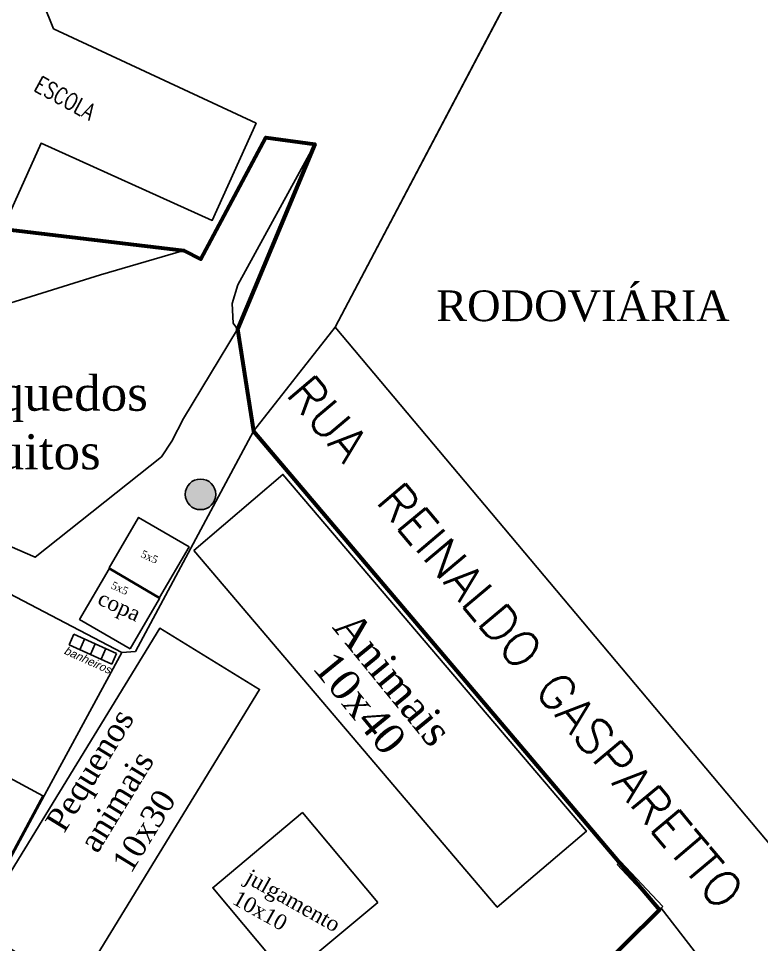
# Model space of a CAD drawing. Header units: metres. Extents: x 2113 to 5678, y -2764 to 956.
# Drawn here: x 3236.7 to 3300.1, y 674 to 753 of the extents above; entities that cross this region are included whole.
import ezdxf
from ezdxf.enums import TextEntityAlignment as Align

# ---------------------------------------------------------------- set-up
doc = ezdxf.new("R2010")
doc.units = ezdxf.units.M
doc.header["$MEASUREMENT"] = 0
doc.linetypes.add('CONTINUO', pattern=[0])
for name, color, linetype in [('ATUALIZADO', 4, 'Continuous'), ('CADASTRO', 114, 'CONTINUO'), ('ESTRUTURA', 7, 'Continuous'), ('PAREDE', 7, 'Continuous'), ('TextoÁreas', 7, 'Continuous'), ('TXT_QUADRAFISCAL_5000', 7, 'Continuous')]:
    doc.layers.add(name, color=color, linetype=linetype)
doc.styles.add('ROMANS', font='romans.shx')
doc.styles.add('SIMPLEX', font='simplex', dxfattribs={"height": 0.2})
doc.styles.add('TimesNewRoman', font='times.ttf')
doc.styles.add('util2000', font='arial.ttf', dxfattribs={"oblique": 12.000028})

msp = doc.modelspace()

# ---------------------------------------------------------------- hatches: boundary and pattern name
at = {"layer": 'PAREDE'}
h = msp.add_hatch(color=5, dxfattribs=at)
h.dxf.hatch_style = 1
h.paths.add_polyline_path([(3253.53, 712.399, 1), (3250.916, 712.399, 1)])

# ---------------------------------------------------------------- linework, layer by layer
at = {"color": 1, "lineweight": 60, "flags": 128}
msp.add_lwpolyline([(3121.287, 688.503), (3166.468, 739.667), (3194.388, 749.239), (3226.761, 740.576), (3235.314, 735.067), (3250.809, 733.228), (3252.242, 732.465), (3257.809, 742.858), (3261.982, 742.294), (3255.375, 726.498), (3256.746, 717.796), (3291.422, 676.938), (3270.28, 655.968)], dxfattribs=at)
at = {"layer": 'ATUALIZADO'}
for p, q in [((3287.805, 680.786), (3288.097, 681.06)), ((3287.805, 680.786), (3291.422, 676.938)), ((3288.097, 681.06), (3291.714, 677.212)), ((3291.422, 676.938), (3291.714, 677.212))]:
    msp.add_line(p, q, dxfattribs=at)
for points in [[(3245.496, 698.889), (3179.199, 733.576)], [(3256.746, 717.796), (3246.665, 698.983), (3245.496, 698.889)], [(3256.746, 717.796), (3287.951, 680.923)], [(3245.496, 698.889), (3239.111, 687.097), (3228.449, 667.306)], [(3291.568, 677.075), (3270.28, 655.968)]]:
    msp.add_lwpolyline(points, dxfattribs=at)
at = {"layer": 'CADASTRO', "color": 0, "linetype": 'CONTINUO', "flags": 128}
msp.add_lwpolyline([(3223.026, 732.125), (3230.497, 749.028), (3224.661, 765.831), (3232.517, 769.838), (3239.678, 752.144), (3256.967, 744.079), (3253.222, 735.781), (3238.61, 742.373), (3232.018, 727.761)], close=True, dxfattribs=at)
at = {"layer": 'ESTRUTURA'}
for p, q in [((3241.407, 700.457), (3240.997, 699.545)), ((3245.056, 698.818), (3241.407, 700.457)), ((3242.319, 700.047), (3241.91, 699.135)), ((3243.231, 699.638), (3242.822, 698.726)), ((3240.997, 699.545), (3244.646, 697.906)), ((3244.144, 699.228), (3243.734, 698.316)), ((3244.646, 697.906), (3245.056, 698.818))]:
    msp.add_line(p, q, dxfattribs=at)
at = {"layer": 'PAREDE'}
for p, q in [((3263.738, 726.662), (3281.434, 760.284)), ((3263.738, 726.662), (3281.434, 760.284)), ((3256.746, 717.796), (3263.738, 726.662))]:
    msp.add_line(p, q, dxfattribs=at)
for points in [[(3263.738, 726.662), (3281.434, 760.284), (3215.995, 794.944), (3231.515, 799.454), (3252.941, 796.936), (3315.181, 771.885), (3325.061, 790.735), (3352.445, 773.472), (3356.728, 778.378), (3408.382, 747.198)], [(3263.738, 726.662), (3281.434, 760.284), (3215.995, 794.944), (3231.515, 799.454), (3252.941, 796.936), (3315.181, 771.885), (3325.061, 790.735), (3352.445, 773.472), (3356.728, 778.378), (3408.382, 747.198)], [(3418.78, 732.463), (3355.188, 679.774), (3332.809, 706.493), (3321.274, 696.904), (3302.149, 681.005), (3263.738, 726.662), (3281.434, 760.284)], [(3418.78, 732.463), (3355.188, 679.774), (3332.809, 706.493), (3321.274, 696.904), (3302.149, 681.005), (3263.738, 726.662), (3281.434, 760.284)], [(3291.426, 676.934), (3291.568, 677.075), (3291.568, 677.075), (3315.295, 646.419), (3292.021, 628.622), (3292.021, 628.622), (3292.021, 628.622)]]:
    msp.add_lwpolyline(points, dxfattribs=at)
at = {"layer": 'PAREDE', "flags": 128}
msp.add_lwpolyline([(3261.982, 742.294), (3257.809, 742.858), (3252.242, 732.465), (3250.809, 733.228), (3243.683, 731.146), (3239.567, 729.858), (3232.811, 727.743), (3231.432, 727.292), (3220.743, 732.954), (3211.547, 716.92), (3216.449, 715.322), (3219.993, 713.739), (3220.634, 714.598), (3238.095, 707.023), (3248.886, 715.601), (3249.775, 716.951), (3250.778, 718.87), (3253.069, 722.691), (3255.375, 726.498), (3255.001, 727.013), (3254.941, 728.689), (3255.425, 730.277)], close=True, dxfattribs=at)
at = {"layer": 'PAREDE'}
for points in [[(3251.654, 707.617), (3277.577, 677.154), (3285.192, 683.635), (3259.269, 714.098)], [(3248.734, 703.596), (3251.251, 707.916), (3246.931, 710.434), (3244.414, 706.114)], [(3246.212, 699.201), (3248.729, 703.521), (3244.409, 706.038), (3241.892, 701.718)], [(3233.066, 675.391), (3241.592, 670.165), (3257.271, 695.741), (3248.746, 700.968)], [(3229.939, 691.405), (3225.2, 682.6), (3234.006, 677.861), (3238.745, 686.666)], [(3267.36, 677.565), (3260.937, 685.229), (3253.273, 678.806), (3259.696, 671.142)]]:
    msp.add_lwpolyline(points, close=True, dxfattribs=at)
msp.add_circle((3252.223, 712.399), 1.307, dxfattribs=at)
at = {"layer": 'TXT_QUADRAFISCAL_5000', "lineweight": 100}
msp.add_circle((3219.298, 602.739), 237.953, dxfattribs=at)
msp.add_circle((3219.298, 602.739), 237.953, dxfattribs=at)

# ---------------------------------------------------------------- texts
at = {"layer": 'CADASTRO', "color": 0, "style": 'SIMPLEX', "width": 0.705687}
msp.add_text('ESCOLA', height=1.4126, rotation=331.50997, dxfattribs=at).set_placement((3237.921, 746.908), (3242.719, 744.304), align=Align.FIT)
at = {"layer": 'PAREDE', "style": 'ROMANS'}
msp.add_text('RUA  REINALDO GASPARETTO', height=3, rotation=310, dxfattribs=at).set_placement((3259.429, 720.927))
at = {"layer": 'PAREDE', "insert": (3226.836, 722.538), "char_height": 3, "attachment_point": 1, "style": 'TimesNewRoman'}
msp.add_mtext_dynamic_manual_height_columns('Brinquedos\\PGratuitos', width=10.59209, gutter_width=15, heights=[0], dxfattribs=at)
at = {"layer": 'PAREDE', "color": 1, "insert": (3240.487, 698.808), "char_height": 0.7, "attachment_point": 7, "rotation": 335.7836, "style": 'util2000'}
msp.add_mtext('{\\f@Arial Unicode MS|b0|i0|c0|p34;\\C256;banheiros}', dxfattribs=at)
at = {"layer": 'PAREDE', "insert": (3238.873, 684.456), "char_height": 2, "attachment_point": 1, "rotation": 58.48118, "style": 'ROMANS'}
msp.add_mtext_dynamic_manual_height_columns('{\\fTimes New Roman|b0|i0|c0|p18;Pequenos animais\\P10x30}', width=1.69226, gutter_width=15, heights=[0], dxfattribs=at)
at = {"layer": 'TextoÁreas', "style": 'TimesNewRoman'}
msp.add_text('RODOVIÁRIA', height=2.6219, dxfattribs=at).set_placement((3272.36, 727.188))
for s, height, rotation, p in [('5x5', 0.6555, 335.34267, (3247.063, 707.076)), ('5x5', 0.6555, 335.34267, (3244.52, 704.403)), ('copa', 1.311, 335.34267, (3243.327, 703.065)), ('Animais', 2.6219, 309.27224, (3263.417, 701.038)), ('10x40', 2.6219, 309.27224, (3261.695, 697.598)), ('julgamento', 1.311, 330.73207, (3255.917, 679.326)), ('10x10', 1.311, 330.73207, (3254.84, 677.51))]:
    msp.add_text(s, height=height, rotation=rotation, dxfattribs=at).set_placement(p)

doc.saveas('drawing.dxf')
